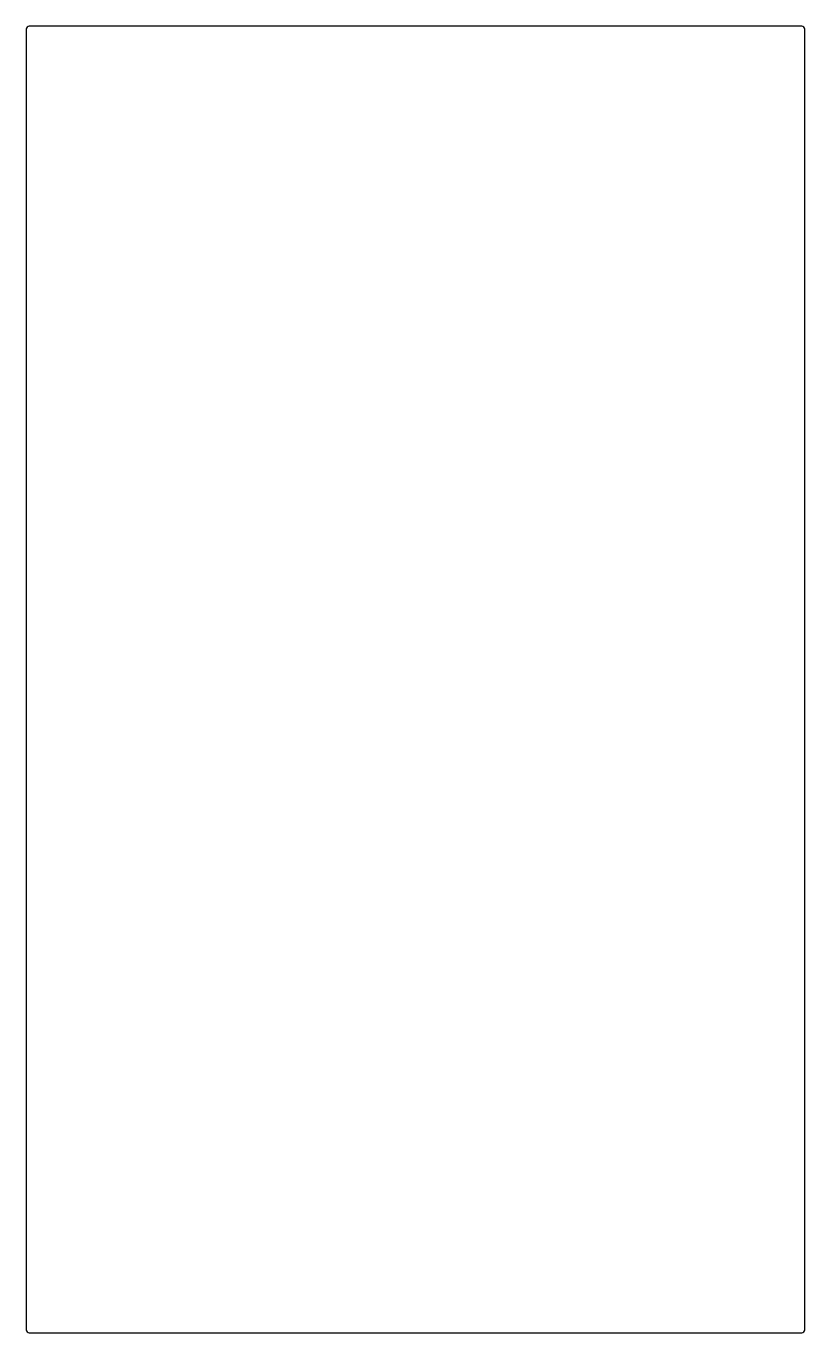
# Model space of a CAD drawing. Header units: millimetres. Extents: x -100 to 152, y 85 to 508.
import ezdxf

# ---------------------------------------------------------------- set-up
doc = ezdxf.new("R2010")
doc.units = ezdxf.units.MM
doc.layers.get('0').update_dxf_attribs({"linetype": 'CONTINUOUS'})

msp = doc.modelspace()

# ---------------------------------------------------------------- linework, layer by layer
msp.add_lwpolyline([(-100.04, 86, 0.414214), (-99.04, 85), (150.96, 85, 0.414214), (151.96, 86), (151.96, 507, 0.414214), (150.96, 508), (-99.04, 508, 0.414214), (-100.04, 507)], format="xyb", close=True)

doc.saveas('drawing.dxf')
